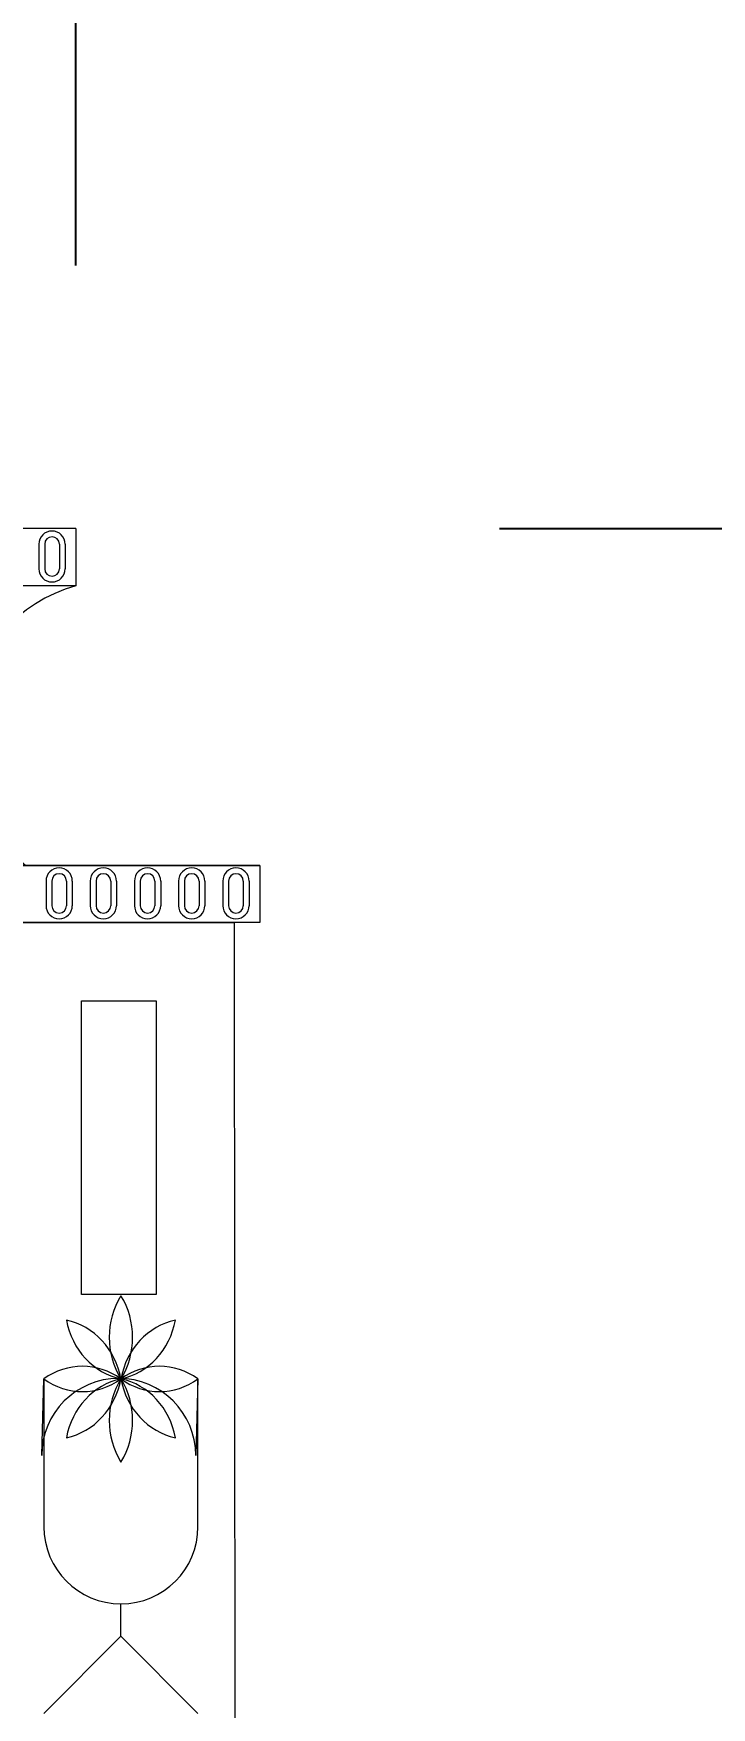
# Model space of a CAD drawing. Header units: inches. Extents: x 16.3 to 32.1, y 12.3 to 22.2.
# Drawn here: x 23.5114 to 23.6726, y 18.3746 to 18.7725 of the extents above; entities that cross this region are included whole.
import ezdxf

# ---------------------------------------------------------------- set-up
doc = ezdxf.new("R2010")
doc.units = ezdxf.units.IN
doc.header["$MEASUREMENT"] = 0
doc.styles.get("Standard").update_dxf_attribs({"font": 'arial.ttf'})
doc.dimstyles.get("Standard").update_dxf_attribs({"dimtxt": 0.1, "dimasz": 0.18, "dimexe": 0.18, "dimexo": 0.0625, "dimgap": 0.09, "dimtad": 0, "dimtoh": 1, "dimdec": 4, "dimzin": 0, "dimdsep": 46, "dimtxsty": 'Standard', "dimblk": 'OBLIQUE', "dimcen": 0.09, "dimadec": 0, "dimazin": 0, "dimtfac": 1, "dimtdec": 4, "dimtofl": 0, "dimtmove": 0, "dimatfit": 3, "dimldrblk": 'OBLIQUE', "dimfxl": 1, "dimtolj": 1, "dimtzin": 0, "dimarcsym": 0})

# ---------------------------------------------------------------- blocks, each defined once
blk = doc.blocks.new('_Oblique')
at = {"color": 0, "linetype": 'ByBlock', "lineweight": -2}
blk.add_line((-0.5, -0.5), (0.5, 0.5), dxfattribs=at)
blk = doc.blocks.new('*D5')
at = {"color": 0, "lineweight": -2, "transparency": 16777216}
for p, q in [((23.62216752686567, 18.65480397491869), (24.04251566378502, 18.65480397491869)), ((23.86251566378502, 18.65480397491869), (23.86251566378502, 17.94982664878666)), ((23.86251566378502, 16.65911944543772), (23.86251566378502, 17.36409677156974)), ((23.62216752686567, 16.65911944543772), (24.04251566378502, 16.65911944543772))]:
    blk.add_line(p, q, dxfattribs=at)
at = {"layer": 'Defpoints', "color": 0, "lineweight": 9, "transparency": 16777216}
for p in [(23.55966752686567, 18.65480397491869), (23.86251566378502, 18.65480397491869), (23.55966752686567, 16.65911944543772)]:
    blk.add_point(p, dxfattribs=at)
at = {"color": 0, "lineweight": -2, "transparency": 16777216, "xscale": 0.18, "yscale": 0.18, "zscale": 0.18}
for p, rotation in [((23.86251566378502, 18.65480397491869), 90), ((23.86251566378502, 16.65911944543772), 270)]:
    blk.add_blockref('_Oblique', p, dxfattribs=dict(at, rotation=rotation))
at = {"color": 0, "lineweight": 9, "transparency": 16777216, "insert": (23.86251566378502, 17.65696171017819), "char_height": 0.1, "attachment_point": 5, "rotation": 90}
blk.add_mtext('\\A1;1.9957', dxfattribs=at)
blk = doc.blocks.new('*D9')
at = {"color": 0, "lineweight": -2, "transparency": 16777216}
for p, q in [((22.4266703046612, 18.71730397491868), (22.4266703046612, 19.06242545327906)), ((23.52153079113649, 18.71730397491868), (23.52153079113649, 19.06242545327906)), ((22.4266703046612, 18.88242545327906), (22.68113329005437, 18.88242545327906)), ((23.52153079113649, 18.88242545327906), (23.26706780574332, 18.88242545327906))]:
    blk.add_line(p, q, dxfattribs=at)
at = {"layer": 'Defpoints', "color": 0, "lineweight": 9, "transparency": 16777216}
for p in [(23.52153079113649, 18.88242545327906), (22.4266703046612, 18.65480397491868), (23.52153079113649, 18.65480397491868)]:
    blk.add_point(p, dxfattribs=at)
at = {"color": 0, "lineweight": -2, "transparency": 16777216, "xscale": 0.18, "yscale": 0.18, "zscale": 0.18, "rotation": 180}
blk.add_blockref('_Oblique', (22.4266703046612, 18.88242545327906), dxfattribs=at)
at = {"color": 0, "lineweight": -2, "transparency": 16777216, "xscale": 0.18, "yscale": 0.18, "zscale": 0.18}
blk.add_blockref('_Oblique', (23.52153079113649, 18.88242545327906), dxfattribs=at)
at = {"color": 0, "lineweight": 9, "transparency": 16777216, "insert": (22.97410054789885, 18.88242545327906), "char_height": 0.1, "attachment_point": 5}
blk.add_mtext('\\A1;1.0949', dxfattribs=at)

msp = doc.modelspace()

# ---------------------------------------------------------------- linework, layer by layer
at = {"lineweight": 9}
for p, q in [((23.52153079113649, 18.65480397491868), (22.97410054789885, 18.65480397491868)), ((23.52153079113649, 18.65480397491868), (23.52153079113649, 18.64122658309856)), ((23.5127264301789, 18.65109596162829), (23.5127264301789, 18.64523514674125)), ((23.51410775444069, 18.65109596162829), (23.51410775444069, 18.64523514674125)), ((23.51759189399595, 18.65109596162829), (23.51759189399595, 18.64523514674125)), ((23.51897321825773, 18.65109596162829), (23.51897321825773, 18.64523514674125)), ((23.52153079113649, 18.64122658309856), (22.97410054789885, 18.64122658309856)), ((22.38296662207757, 18.57475894064459), (23.56523447372012, 18.57475894064459)), ((23.56523447372012, 18.57475894064459), (22.97410054789885, 18.57475894064459)), ((23.56523447372012, 18.57475894064459), (23.56523447372012, 18.56118154882159)), ((23.51442625799216, 18.5710509273542), (23.51442625799216, 18.56519011246716)), ((23.51580758225395, 18.5710509273542), (23.51580758225395, 18.56519011246716)), ((23.51929172180994, 18.5710509273542), (23.51929172180994, 18.56519011246716)), ((23.520673046071, 18.5710509273542), (23.520673046071, 18.56519011246716)), ((23.52492722168456, 18.5710509273542), (23.52492722168456, 18.56519011246716)), ((23.52630854594635, 18.5710509273542), (23.52630854594635, 18.56519011246716)), ((23.52979268550163, 18.5710509273542), (23.52979268550163, 18.56519011246716)), ((23.53117400976341, 18.5710509273542), (23.53117400976341, 18.56519011246716)), ((23.53542818537698, 18.5710509273542), (23.53542818537698, 18.56519011246716)), ((23.53680950963876, 18.5710509273542), (23.53680950963876, 18.56519011246716)), ((23.54029364919475, 18.5710509273542), (23.54029364919475, 18.56519011246716)), ((23.54167497345654, 18.5710509273542), (23.54167497345654, 18.56519011246716)), ((23.54592914906939, 18.5710509273542), (23.54592914906939, 18.56519011246716)), ((23.54731047333118, 18.5710509273542), (23.54731047333118, 18.56519011246716)), ((23.55079461288644, 18.5710509273542), (23.55079461288644, 18.56519011246716)), ((23.55217593714823, 18.5710509273542), (23.55217593714823, 18.56519011246716)), ((23.5564301127618, 18.5710509273542), (23.5564301127618, 18.56519011246716)), ((23.55781143702286, 18.5710509273542), (23.55781143702286, 18.56519011246716)), ((23.56129557657886, 18.5710509273542), (23.56129557657886, 18.56519011246716)), ((23.56267690084064, 18.5710509273542), (23.56267690084064, 18.56519011246716)), ((23.5591460247794, 18.56118154882159), (22.97410054789885, 18.56118154882159)), ((23.56523447372012, 18.56118154882159), (22.97410054789885, 18.56118154882159)), ((23.27273942347509, 18.56118154882159), (23.5591460247794, 18.56118154882159)), ((23.5591460247794, 18.56118154882159), (23.55966752686567, 17.71139646131428)), ((23.5228382273695, 18.47278674467577), (23.5228382273695, 18.54260783170026)), ((23.5228382273695, 18.54260783170026), (23.54057230765734, 18.54260783170026)), ((23.54057230765734, 18.54260783170026), (23.54057230765734, 18.47278674467577)), ((23.54057230765734, 18.47278674467577), (23.5228382273695, 18.47278674467577)), ((23.51339635267072, 18.43454377512335), (23.51391785475699, 18.45273631160627)), ((23.51391785475699, 18.45273631160627), (23.51391785475699, 18.41759797762577)), ((23.5505356844424, 18.45273631160627), (23.55001418235613, 18.43454377512335)), ((23.5505356844424, 18.41759797762577), (23.5505356844424, 18.45273631160627)), ((23.53222676959933, 18.39156651653814), (23.53222676959933, 18.39928906278487)), ((23.51391785475699, 18.37325760169436), (23.53222676959933, 18.39156651653814)), ((23.53222676959933, 18.39156651653814), (23.5505356844424, 18.37325760169436))]:
    msp.add_line(p, q, dxfattribs=at)
for centre, radius, start, end in [((23.51584982421759, 18.65109596162829), 0.003123394039518283, 0, 180), ((23.51584982421759, 18.65109596162829), 0.001742069777861436, 0, 180), ((23.51584982421759, 18.64523514674125), 0.003123394039518283, 180, 0), ((23.51584982421759, 18.64523514674125), 0.001742069777861436, 180, 0), ((23.53192689619053, 18.60506969385599), 0.03762179740263015, 106.0414060759486, 233.6750097618636), ((23.51754965203158, 18.5710509273542), 0.003123394039518283, 0, 180), ((23.52805061572399, 18.5710509273542), 0.003123394039518283, 0, 180), ((23.5385515794164, 18.5710509273542), 0.003123394039518283, 0, 180), ((23.54905254310953, 18.5710509273542), 0.003123394039518283, 0, 180), ((23.55955350680122, 18.5710509273542), 0.003123394039518283, 0, 180), ((23.51754965203158, 18.5710509273542), 0.001742069777861436, 0, 180), ((23.52805061572399, 18.5710509273542), 0.001742069777861436, 0, 180), ((23.5385515794164, 18.5710509273542), 0.001742069777861436, 0, 180), ((23.54905254310953, 18.5710509273542), 0.001742069777861436, 0, 180), ((23.55955350680122, 18.5710509273542), 0.001742069777861436, 0, 180), ((23.51754965203158, 18.56519011246716), 0.003123394039518283, 180, 0), ((23.51754965203158, 18.56519011246716), 0.001742069777861436, 180, 0), ((23.52805061572399, 18.56519011246716), 0.003123394039518283, 180, 0), ((23.52805061572399, 18.56519011246716), 0.001742069777861436, 180, 0), ((23.5385515794164, 18.56519011246716), 0.003123394039518283, 180, 0), ((23.5385515794164, 18.56519011246716), 0.001742069777861436, 180, 0), ((23.54905254310953, 18.56519011246716), 0.003123394039518283, 180, 0), ((23.54905254310953, 18.56519011246716), 0.001742069777861436, 180, 0), ((23.55955350680122, 18.56519011246716), 0.003123394039518283, 180, 0), ((23.55955350680122, 18.56519011246716), 0.001742069777861436, 180, 0), ((23.53170526751342, 18.43454377512335), 0.01830891484270736, 0, 180), ((23.5322267695997, 18.41759797762577), 0.01830891484270736, 180, 0)]:
    msp.add_arc(centre, radius, start, end, dxfattribs=at)
for centre, major_axis, ratio, start_param, end_param in [((23.54588513769436, 18.46261870842256), (-7.623851800744561e-14, 0.01774994331556511), 0.926339793090248, 0.9803202779845857, 2.161272375595936), ((23.51856840150504, 18.46261870842256), (7.623851800744556e-14, 0.01774994331565832), 0.926339793083197, 4.12191293158717, 5.30286502919148), ((23.51609566597921, 18.44929832286671), (-8.175281976769925e-13, 0.01774994331558976), 0.9263397930886206, -1.375874212241759, -0.1949221146384066), ((23.53541151537848, 18.47015011994825), (-5.744646010998468e-13, 0.01774994331559993), 0.9263397930872806, 1.765718441358379, 2.946670538961186), ((23.54835787322018, 18.44929832286671), (-4.236162618073934e-13, 0.01774994331553338), 0.9263397930864739, 0.194922114568816, 1.375874212181926), ((23.5290420238202, 18.47015011994825), (1.116045039803807e-13, 0.01774994331560636), 0.9263397930859952, 3.33651476819045, 4.517466865798236), ((23.52307231217743, 18.43799186448506), (-2.274746422338127e-13, 0.01774994331556999), 0.9263397930865443, -0.5904760488192081, 0.5904760487915417), ((23.54138122702051, 18.43799186448506), (0, 0.01774994331558946), 0.9263397930859906, -0.5904760488050423, 0.5904760488050425), ((23.52307231217743, 18.46748075872171), (1.645759259530006e-13, 0.01774994331560883), 0.9263397930874011, 2.551116604793669, 3.73206870240309), ((23.53541151537848, 18.43532250325852), (1.023752225532332e-13, 0.01774994331561699), 0.9263397930860152, 0.1949221145975661, 1.375874212204736), ((23.51609566597921, 18.45617430034872), (4.890743586520364e-13, 0.01774994331558899), 0.9263397930877386, 3.336514768210824, 4.517466865816627), ((23.54588513769436, 18.44285391478998), (-1.693069021467485e-13, 0.01774994331560225), 0.9263397930861254, 0.9803202779824444, 2.161272375590992), ((23.5290420238202, 18.43532250325852), (1.866021101993023e-13, 0.01774994331561722), 0.9263397930853452, -1.37587421219077, -0.1949221145825368), ((23.54835787322018, 18.45617430034872), (2.231314509739785e-13, 0.01774994331558806), 0.9263397930866647, 1.765718441400137, 2.946670539011838), ((23.51856840150504, 18.44285391478998), (-1.524770360148912e-13, 0.01774994331564096), 0.926339793084106, 4.121912931573261, 5.302865029177572), ((23.54138122702051, 18.46748075872171), (1.645759259530006e-13, 0.01774994331562823), 0.9263397930868487, 2.551116604794003, 3.732068702402759)]:
    msp.add_ellipse(centre, major_axis=major_axis, ratio=ratio, start_param=start_param, end_param=end_param, dxfattribs=at)

# ---------------------------------------------------------------- dimensions: what is measured, and where the dimension line sits
at = {"color": 41, "lineweight": 9, "true_color": 0xf4ee51}
dim = msp.add_linear_dim(base=(23.52153079113649, 18.88242545327906), p1=(22.4266703046612, 18.65480397491868), p2=(23.52153079113649, 18.65480397491868), dimstyle='Standard', dxfattribs=at)
dim.commit()
dim.dimension.update_dxf_attribs({"geometry": '*D9', "text_midpoint": (22.97410054789885, 18.88242545327906)})
dim = msp.add_linear_dim(base=(23.86251566378502, 18.65480397491869), p1=(23.55966752686567, 16.65911944543771), p2=(23.55966752686567, 18.65480397491868), angle=90, dimstyle='Standard', dxfattribs=at)
dim.commit()
dim.dimension.update_dxf_attribs({"geometry": '*D5', "text_midpoint": (23.86251566378502, 17.65696171017819)})

doc.saveas('drawing.dxf')
